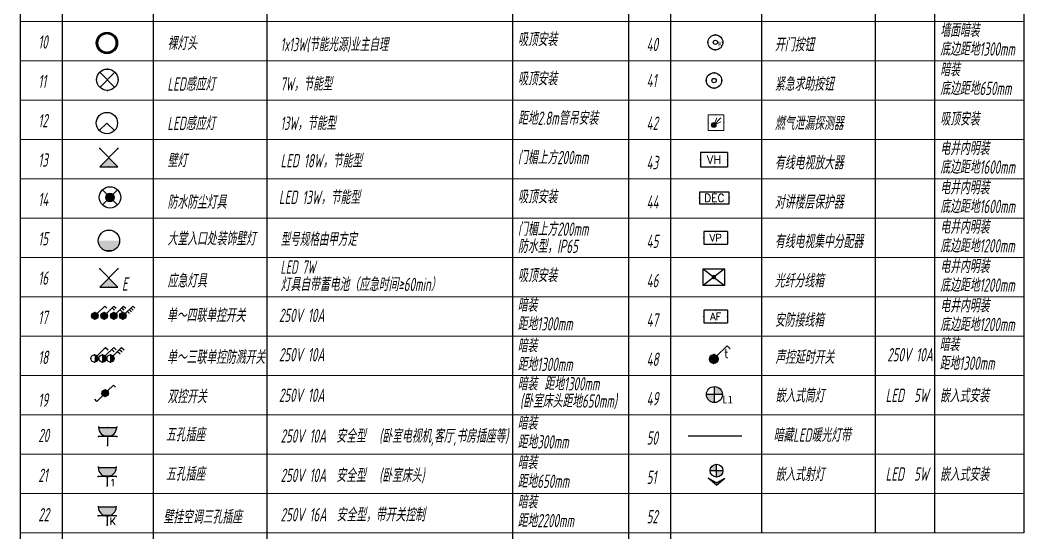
# Model space of a CAD drawing. Extents: x 3774419 to 4775970, y -926964 to 2266.
# Drawn here: x 4448197 to 4485794, y -668754 to -649561 of the extents above; entities that cross this region are included whole.
import ezdxf
from ezdxf.enums import TextEntityAlignment as Align

# ---------------------------------------------------------------- set-up
doc = ezdxf.new("R2010")
doc.units = 0
doc.header["$LTSCALE"] = 1000
doc.header["$MEASUREMENT"] = 0
doc.layers.get('0').update_dxf_attribs({"linetype": 'CONTINUOUS'})
for name, color, linetype in [('A-标注', 1, 'CONTINUOUS'), ('E-天花灯具', 92, 'CONTINUOUS'), ('EQUIP-安防', 3, 'CONTINUOUS'), ('EQUIP-插座', 3, 'CONTINUOUS'), ('EQUIP-照明', 3, 'CONTINUOUS'), ('EQUIP-电视', 3, 'CONTINUOUS'), ('EQUIP-通讯', 3, 'CONTINUOUS'), ('T-通用', 7, 'CONTINUOUS'), ('TEL_TEXT', 7, 'CONTINUOUS'), ('TK', 252, 'CONTINUOUS'), ('电气', 6, 'CONTINUOUS')]:
    doc.layers.add(name, color=color, linetype=linetype)
doc.layers.add('DIM', color=3, linetype='CONTINUOUS', lineweight=20)
doc.layers.add('EQUIP-消防', color=3, linetype='CONTINUOUS', lineweight=20)
doc.styles.add('_TCH_LABEL', font='COMPLEX', dxfattribs={"bigfont": 'GBCBIG'})
doc.styles.add('_TEL_DIM', font='SIMPLEX', dxfattribs={"width": 0.8, "height": 3.5, "bigfont": 'HZTXT'})
doc.styles.add('HZTXT', font='gbeitc.shx', dxfattribs={"width": 0.8, "height": 400, "bigfont": 'hztxt.shx'})
doc.styles.add('SM1', font='realsz.shx', dxfattribs={"width": 0.75, "bigfont": 'realhz.shx'})
doc.styles.get("Standard").update_dxf_attribs({"font": 'gbenor.shx', "bigfont": 'gbcbig.shx'})
doc.styles.add('黑体', font='simhei.ttf')
doc.linetypes.add('LED', pattern='A,0.5,-0.2,["LED",Standard,S=0.2,R=0,X=-0.2,Y=-0.1],-0.2', length=0.9)

# ---------------------------------------------------------------- blocks, each defined once
blk = doc.blocks.new('$equip$00001677')
for p, q in [((0.75, 0.6), (-0.75, 0.6)), ((-0.75, 0.6), (-0.75, 0)), ((0.75, 0), (0.75, 0.6)), ((-0.75, 0), (0.75, 0))]:
    blk.add_line(p, q)
for p in [(0, 0.6), (-0.75, 0.3), (0, 0), (0.75, 0.3)]:
    blk.add_point(p)
at = {"style": '_TCH_LABEL', "flags": 8}
blk.add_attdef('16', text='', height=0.4, dxfattribs=at).set_placement((0, 0.3), align=Align.MIDDLE_CENTER)
at = {"style": '_TCH_LABEL', "flags": 9}
blk.add_attdef('A', (0, 0), '', height=0.00002, dxfattribs=at)
blk = doc.blocks.new('$equip$00001801')
for p, q in [((-0.65, 0.7), (-0.65, 0)), ((0.65, 0.7), (-0.65, 0.7)), ((0.65, 0.7), (0.65, 0)), ((-0.65, 0), (0.65, 0))]:
    blk.add_line(p, q)
for p in [(0, 0.7), (-0.65, 0.35), (0, 0), (0.65, 0.35)]:
    blk.add_point(p)
at = {"color": 7, "style": '_TEL_DIM'}
blk.add_attdef('$TEXT$', text='', height=0.4, dxfattribs=at).set_placement((0, 0.35), align=Align.MIDDLE_CENTER)
at = {"color": 7, "style": '_TEL_DIM', "flags": 1}
blk.add_attdef('A', text='', height=0.00002, dxfattribs=at).set_placement((0, 0), align=Align.MIDDLE_CENTER)
blk = doc.blocks.new('$equip$00001800')
for p, q in [((-0.65, 0.7), (-0.65, 0)), ((0.65, 0.7), (-0.65, 0.7)), ((0.65, 0.7), (0.65, 0)), ((-0.65, 0), (0.65, 0))]:
    blk.add_line(p, q)
for p in [(0, 0.7), (-0.65, 0.35), (0, 0), (0.65, 0.35)]:
    blk.add_point(p)
at = {"color": 7, "style": '_TEL_DIM'}
blk.add_attdef('$TEXT$', text='', height=0.4, dxfattribs=at).set_placement((0, 0.35), align=Align.MIDDLE_CENTER)
at = {"color": 7, "style": '_TEL_DIM', "flags": 1}
blk.add_attdef('A', text='', height=0.00002, dxfattribs=at).set_placement((0, 0), align=Align.MIDDLE_CENTER)
blk = doc.blocks.new('CNS-FXX')
blk.add_lwpolyline([(0, -307), (0, 307), (782, 307), (782, -307)], close=True)
at = {"layer": 'T-通用', "linetype": 'Continuous'}
for p, q in [((782, 307), (0, -307)), ((0, 307), (782, -307))]:
    blk.add_line(p, q, dxfattribs=at)
at = {"layer": 'T-通用', "linetype": 'Continuous', "const_width": 79.4}
blk.add_lwpolyline([(351, 0, 1), (431, 0, 1)], format="xyb", close=True, dxfattribs=at)
blk = doc.blocks.new('$equip$00002479')
at = {"const_width": 0.04}
blk.add_lwpolyline([(-0.3, 0, 1), (0.3, 0, 1), (-0.3, 0, 0.942883)], format="xyb", dxfattribs=at)
for radius in [0.3, 0.0841]:
    blk.add_circle((0, 0), radius)
for p in [(-0.3, 0), (0, 0.3), (0.3, 0), (0, -0.3)]:
    blk.add_point(p)
at = {"color": 7, "style": '_TEL_DIM', "flags": 1}
blk.add_attdef('A', text='', height=0.00002, dxfattribs=at).set_placement((0, 0), align=Align.MIDDLE_CENTER)
blk = doc.blocks.new('$equip$00001600')
for p, q in [((0.5, 0), (-0.5, 0)), ((-0.5, 0), (-0.5, -1)), ((0.5, -1), (0.5, 0)), ((-0.15, -0.65), (0.3, -0.2)), ((-0.15, -0.65), (0.05, -0.2)), ((-0.15, -0.65), (0.3, -0.45)), ((-0.5, -1), (0.5, -1))]:
    blk.add_line(p, q)
blk.add_circle((-0.15, -0.65), 0.158)
for p in [(0, 0), (-0.5, -0.5), (0.5, -0.5), (0, -1)]:
    blk.add_point(p)
for points in [[(-0.287, -0.571), (-0.013, -0.571), (-0.308, -0.65), (0.008, -0.65)], [(-0.229, -0.513), (-0.071, -0.513), (-0.287, -0.571), (-0.013, -0.571)], [(-0.15, -0.492), (-0.15, -0.492), (-0.229, -0.513), (-0.071, -0.513)], [(-0.287, -0.729), (-0.013, -0.729), (-0.308, -0.65), (0.008, -0.65)], [(-0.229, -0.787), (-0.071, -0.787), (-0.287, -0.729), (-0.013, -0.729)], [(-0.15, -0.808), (-0.15, -0.808), (-0.229, -0.787), (-0.071, -0.787)]]:
    blk.add_solid(points)
at = {"flags": 9}
blk.add_attdef('A', (0, 0), '', height=0.00002, dxfattribs=at)
blk.add_attdef('B', text='', height=0.4, dxfattribs=at).set_placement((0.784, -0.7), align=Align.MIDDLE_CENTER)
blk = doc.blocks.new('A$C18BE6784')
at = {"layer": 'EQUIP-安防', "linetype": 'ByBlock', "xscale": 400, "yscale": 400, "zscale": 400}
blk.add_blockref('$equip$00002479', (-47, 62), dxfattribs=at)
at = {"layer": 'EQUIP-安防', "color": 7, "linetype": 'ByBlock', "style": 'SM1', "width": 0.75}
blk.add_text('K', height=71.8, dxfattribs=at).set_placement((0, 0))
blk = doc.blocks.new('$equip$00001962')
for p, q in [((0.147, 0.356), (0.625, 0.833)), ((0.625, 0.833), (0.766, 0.692))]:
    blk.add_line(p, q)
blk.add_circle((0, 0.208), 0.208)
for p in [(-0.208, 0.208), (0, 0.417), (0, 0), (0.208, 0.208)]:
    blk.add_point(p)
for points in [[(-0.18, 0.313), (0.18, 0.313), (-0.208, 0.208), (0.208, 0.208)], [(-0.18, 0.104), (0.18, 0.104), (-0.208, 0.208), (0.208, 0.208)], [(-0.104, 0.389), (0.104, 0.389), (-0.18, 0.313), (0.18, 0.313)], [(-0.104, 0.028), (0.104, 0.028), (-0.18, 0.104), (0.18, 0.104)], [(0, 0.417), (0, 0.417), (-0.104, 0.389), (0.104, 0.389)], [(0, 0), (0, 0), (-0.104, 0.028), (0.104, 0.028)]]:
    blk.add_solid(points)
at = {"layer": 'TEL_TEXT', "style": '_TEL_DIM', "flags": 1}
blk.add_attdef('A', text='', height=0.00002, dxfattribs=at).set_placement((0, 0), align=Align.MIDDLE_CENTER)
blk = doc.blocks.new('$equip$00001963')
for p, q in [((0.147, 0.356), (0.625, 0.833)), ((0.512, 0.72), (0.653, 0.579)), ((0.625, 0.833), (0.766, 0.692))]:
    blk.add_line(p, q)
blk.add_circle((0, 0.208), 0.208)
for p in [(-0.208, 0.208), (0, 0.417), (0, 0), (0.208, 0.208)]:
    blk.add_point(p)
for points in [[(-0.18, 0.313), (0.18, 0.313), (-0.208, 0.208), (0.208, 0.208)], [(-0.18, 0.104), (0.18, 0.104), (-0.208, 0.208), (0.208, 0.208)], [(-0.104, 0.389), (0.104, 0.389), (-0.18, 0.313), (0.18, 0.313)], [(-0.104, 0.028), (0.104, 0.028), (-0.18, 0.104), (0.18, 0.104)], [(0, 0.417), (0, 0.417), (-0.104, 0.389), (0.104, 0.389)], [(0, 0), (0, 0), (-0.104, 0.028), (0.104, 0.028)]]:
    blk.add_solid(points)
at = {"layer": 'TEL_TEXT', "style": '_TEL_DIM', "flags": 1}
blk.add_attdef('A', text='', height=0.00002, dxfattribs=at).set_placement((0, 0), align=Align.MIDDLE_CENTER)
blk = doc.blocks.new('$equip$00001964')
for p, q in [((0.147, 0.356), (0.625, 0.833)), ((0.512, 0.72), (0.653, 0.579)), ((0.625, 0.833), (0.766, 0.692)), ((0.399, 0.607), (0.54, 0.466))]:
    blk.add_line(p, q)
blk.add_circle((0, 0.208), 0.208)
for p in [(-0.208, 0.208), (0, 0.417), (0, 0), (0.208, 0.208)]:
    blk.add_point(p)
for points in [[(-0.18, 0.313), (0.18, 0.313), (-0.208, 0.208), (0.208, 0.208)], [(-0.18, 0.104), (0.18, 0.104), (-0.208, 0.208), (0.208, 0.208)], [(-0.104, 0.389), (0.104, 0.389), (-0.18, 0.313), (0.18, 0.313)], [(-0.104, 0.028), (0.104, 0.028), (-0.18, 0.104), (0.18, 0.104)], [(0, 0.417), (0, 0.417), (-0.104, 0.389), (0.104, 0.389)], [(0, 0), (0, 0), (-0.104, 0.028), (0.104, 0.028)]]:
    blk.add_solid(points)
at = {"layer": 'TEL_TEXT', "style": '_TEL_DIM', "flags": 1}
blk.add_attdef('A', text='', height=0.00002, dxfattribs=at).set_placement((0, 0), align=Align.MIDDLE_CENTER)
blk = doc.blocks.new('$equip$00001965')
for p, q in [((0.147, 0.356), (0.625, 0.833)), ((0.512, 0.72), (0.653, 0.579)), ((0.625, 0.833), (0.766, 0.692)), ((0.286, 0.494), (0.427, 0.353)), ((0.399, 0.607), (0.54, 0.466))]:
    blk.add_line(p, q)
blk.add_circle((0, 0.208), 0.208)
for p in [(-0.208, 0.208), (0, 0.417), (0, 0), (0.208, 0.208)]:
    blk.add_point(p)
for points in [[(-0.18, 0.312), (0.18, 0.312), (-0.208, 0.208), (0.208, 0.208)], [(-0.18, 0.104), (0.18, 0.104), (-0.208, 0.208), (0.208, 0.208)], [(-0.104, 0.389), (0.104, 0.389), (-0.18, 0.312), (0.18, 0.312)], [(-0.104, 0.028), (0.104, 0.028), (-0.18, 0.104), (0.18, 0.104)], [(0, 0.417), (0, 0.417), (-0.104, 0.389), (0.104, 0.389)], [(0, 0), (0, 0), (-0.104, 0.028), (0.104, 0.028)]]:
    blk.add_solid(points)
at = {"layer": 'TEL_TEXT', "style": '_TEL_DIM', "flags": 1}
blk.add_attdef('A', text='', height=0.00002, dxfattribs=at).set_placement((0, 0), align=Align.MIDDLE_CENTER)
blk = doc.blocks.new('$equip$00001213')
for p, q in [((0.147, 0.356), (0.625, 0.833)), ((0.625, 0.833), (0.766, 0.692))]:
    blk.add_line(p, q)
blk.add_circle((0, 0.208), 0.208)
for p in [(-0.208, 0.208), (0, 0.417), (0, 0), (0.208, 0.208)]:
    blk.add_point(p)
for points in [[(0.104, 0.389), (0.104, 0.028), (0, 0.417), (0, 0)], [(0.18, 0.313), (0.18, 0.104), (0.104, 0.389), (0.104, 0.028)], [(0.208, 0.208), (0.208, 0.208), (0.18, 0.313), (0.18, 0.104)]]:
    blk.add_solid(points)
at = {"flags": 9}
blk.add_attdef('A', (0, 0), '', height=0.00002, dxfattribs=at)
blk = doc.blocks.new('$equip$00001214')
for p, q in [((0.147, 0.356), (0.625, 0.833)), ((0.512, 0.72), (0.653, 0.579)), ((0.625, 0.833), (0.766, 0.692)), ((0, 0.417), (0, 0))]:
    blk.add_line(p, q)
blk.add_circle((0, 0.208), 0.208)
for p in [(-0.208, 0.208), (0, 0.417), (0.208, 0.208), (0, 0)]:
    blk.add_point(p)
for points in [[(0.104, 0.389), (0.104, 0.028), (0, 0.417), (0, 0)], [(0.18, 0.313), (0.18, 0.104), (0.104, 0.389), (0.104, 0.028)], [(0.208, 0.208), (0.208, 0.208), (0.18, 0.313), (0.18, 0.104)]]:
    blk.add_solid(points)
at = {"flags": 9}
blk.add_attdef('A', (0, 0), '', height=0.00002, dxfattribs=at)
blk = doc.blocks.new('$equip$00001215')
for p, q in [((0.147, 0.356), (0.625, 0.833)), ((0.399, 0.607), (0.54, 0.466)), ((0.512, 0.72), (0.653, 0.579)), ((0.625, 0.833), (0.766, 0.692)), ((0, 0.417), (0, 0))]:
    blk.add_line(p, q)
blk.add_circle((0, 0.208), 0.208)
for p in [(-0.208, 0.208), (0, 0.417), (0, 0), (0.208, 0.208)]:
    blk.add_point(p)
for points in [[(0.104, 0.389), (0.104, 0.028), (0, 0.417), (0, 0)], [(0.18, 0.313), (0.18, 0.104), (0.104, 0.389), (0.104, 0.028)], [(0.208, 0.208), (0.208, 0.208), (0.18, 0.313), (0.18, 0.104)]]:
    blk.add_solid(points)
at = {"flags": 9}
blk.add_attdef('A', (0, 0), '', height=0.00002, dxfattribs=at)
blk = doc.blocks.new('$equip$00001208')
for p, q in [((0.147, 0.356), (0.512, 0.72)), ((0.512, 0.72), (0.653, 0.579)), ((-0.147, 0.061), (-0.512, -0.304)), ((-0.512, -0.304), (-0.653, -0.162))]:
    blk.add_line(p, q)
blk.add_circle((0, 0.208), 0.208)
for points in [[(-0.18, 0.312), (0.18, 0.312), (-0.208, 0.208), (0.208, 0.208)], [(-0.18, 0.104), (0.18, 0.104), (-0.208, 0.208), (0.208, 0.208)], [(-0.104, 0.389), (0.104, 0.389), (-0.18, 0.312), (0.18, 0.312)], [(-0.104, 0.028), (0.104, 0.028), (-0.18, 0.104), (0.18, 0.104)], [(0, 0.417), (0, 0.417), (-0.104, 0.389), (0.104, 0.389)], [(0, 0), (0, 0), (-0.104, 0.028), (0.104, 0.028)]]:
    blk.add_solid(points)
at = {"layer": 'EQUIP-照明'}
for p in [(-0.208, 0.208), (0, 0.417), (0, 0), (0.208, 0.208)]:
    blk.add_point(p, dxfattribs=at)
at = {"layer": 'EQUIP-照明', "flags": 9}
blk.add_attdef('A', (0, 0), '', height=0.00002, dxfattribs=at)
blk = doc.blocks.new('$equip$00002539')
for p, q in [((-0.354, 0.354), (0.354, -0.354)), ((0.354, 0.354), (-0.354, -0.354))]:
    blk.add_line(p, q)
at = {"const_width": 0.032}
blk.add_lwpolyline([(-0.5, 0, 1), (0.5, 0, 1), (-0.5, 0, 0.911406)], format="xyb", dxfattribs=at)
blk.add_circle((0, 0), 0.5)
for p in [(0, 0.5), (-0.5, 0), (0.5, 0), (0, -0.5)]:
    blk.add_point(p)
at = {"color": 7, "style": '_TEL_DIM', "flags": 1}
blk.add_attdef('A', text='', height=0.00002, dxfattribs=at).set_placement((0, 0), align=Align.MIDDLE_CENTER)
blk = doc.blocks.new('$equip$00001149')
for p, q in [((-0.354, 0.354), (0.354, -0.354)), ((0.354, 0.354), (-0.354, -0.354))]:
    blk.add_line(p, q)
for radius in [0.5, 0.2]:
    blk.add_circle((0, 0), radius)
for points in [[(-0.173, 0.1), (0.173, 0.1), (-0.2, 0), (0.2, 0)], [(-0.173, -0.1), (0.173, -0.1), (-0.2, 0), (0.2, 0)], [(-0.1, 0.173), (0.1, 0.173), (-0.173, 0.1), (0.173, 0.1)], [(0, 0.2), (0, 0.2), (-0.1, 0.173), (0.1, 0.173)], [(-0.1, -0.173), (0.1, -0.173), (-0.173, -0.1), (0.173, -0.1)], [(0, -0.2), (0, -0.2), (-0.1, -0.173), (0.1, -0.173)]]:
    blk.add_solid(points)
at = {"flags": 9}
blk.add_attdef('A', (0, 0), '', height=0.00002, dxfattribs=at)
blk = doc.blocks.new('$equip$00001154')
for p, q in [((0, 0.283), (0, -0.283)), ((0, 0.283), (0.566, -0.283)), ((0.566, 0.283), (0, -0.283))]:
    blk.add_line(p, q)
for p in [(0, 0.004), (0.283, 0), (0.566, 0.283), (0.566, -0.283)]:
    blk.add_point(p)
blk.add_solid([(0, -0.283), (0.283, 0), (0, 0.283)])
at = {"layer": 'TEL_TEXT', "style": '_TEL_DIM', "flags": 1}
blk.add_attdef('A', text='', height=0.00002, dxfattribs=at).set_placement((0, 0), align=Align.MIDDLE_CENTER)
blk = doc.blocks.new('$equip$00001151')
blk.add_circle((0, 0.5), 0.5)
for points in [[(0.433, 0.25), (-0.433, 0.25), (0.5, 0.5), (-0.5, 0.5)], [(0.25, 0.067), (-0.25, 0.067), (0.433, 0.25), (-0.433, 0.25)], [(0, 0), (0, 0), (0.25, 0.067), (-0.25, 0.067)]]:
    blk.add_solid(points)
at = {"flags": 9}
blk.add_attdef('A', (0, 0), '', height=0.00002, dxfattribs=at)
blk = doc.blocks.new('$equip$00001237')
for p, q in [((-0.5, 1.05), (-0.5, 1)), ((-0.5, 1), (0.5, 1)), ((0.5, 1.05), (0.5, 1)), ((0.5, 0.5), (-0.5, 0.5)), ((0, 0.5), (0, 0))]:
    blk.add_line(p, q)
blk.add_arc((0, 1), 0.5, 180, 0)
for p in [(0, 1), (-0.5, 0.5), (0, 0), (0.5, 0.5)]:
    blk.add_point(p)
for points in [[(0.433, 0.75), (-0.433, 0.75), (0.5, 1), (-0.5, 1)], [(0.25, 0.567), (-0.25, 0.567), (0.433, 0.75), (-0.433, 0.75)], [(0, 0.5), (0, 0.5), (0.25, 0.567), (-0.25, 0.567)]]:
    blk.add_solid(points)
at = {"flags": 9}
blk.add_attdef('A', (0, 0), '', height=0.00002, dxfattribs=at)
blk = doc.blocks.new('$equip$00001764')
for p, q in [((-0.5, 1.05), (-0.5, 1)), ((-0.5, 1), (0.5, 1)), ((0.5, 1.05), (0.5, 1)), ((0.5, 0.5), (-0.5, 0.5)), ((0, 0.5), (0, 0))]:
    blk.add_line(p, q)
blk.add_arc((0, 1), 0.5, 180, 0)
for p in [(-0.5, 0.5), (0, 0), (0.5, 0.5)]:
    blk.add_point(p)
for points in [[(0.433, 0.75), (-0.433, 0.75), (0.5, 1), (-0.5, 1)], [(0.25, 0.567), (-0.25, 0.567), (0.433, 0.75), (-0.433, 0.75)], [(0, 0.5), (0, 0.5), (0.25, 0.567), (-0.25, 0.567)]]:
    blk.add_solid(points)
at = {"color": 7, "style": '_TEL_DIM'}
blk.add_attdef('$TEXT$', text='', height=0.4, dxfattribs=at).set_placement((0.303, 0.211), align=Align.MIDDLE_CENTER)
at = {"color": 7, "style": '_TEL_DIM', "flags": 1}
blk.add_attdef('A', text='', height=0.00002, dxfattribs=at).set_placement((0, 0), align=Align.MIDDLE_CENTER)
blk = doc.blocks.new('$equip$00001176')
for q in [(-0.354, -0.354), (0.354, -0.354)]:
    blk.add_line((0, 0), q)
blk.add_circle((0, 0), 0.5)
at = {"style": '_TCH_LABEL', "flags": 9}
blk.add_attdef('A', (0, 0), '', height=0.00002, dxfattribs=at)
blk = doc.blocks.new('$equip$00001150')
at = {"const_width": 0.1}
blk.add_lwpolyline([(-0.45, 0, 1), (0.45, 0, 1)], format="xyb", close=True, dxfattribs=at)
blk.add_circle((0, 0), 0.5)
at = {"flags": 9}
blk.add_attdef('A', (0, 0), '', height=0.00002, dxfattribs=at)
blk = doc.blocks.new('DFADS')
at = {"layer": 'A-标注'}
h = blk.add_hatch(color=251, dxfattribs=at)
h.paths.add_polyline_path([(3405.6, 358.33), (3406.8, 358.33, 0.414214), (3405.6, 359.53)])
h.paths.add_polyline_path([(3404.4, 358.33, 0.414214), (3405.6, 357.13), (3405.6, 358.33)])
at = {"layer": 'A-标注', "color": 92}
for p, q in [((3405.6, 357.13), (3405.6, 359.53)), ((3406.8, 358.33), (3404.4, 358.33))]:
    blk.add_line(p, q, dxfattribs=at)
blk.add_circle((3405.6, 358.33), 1.2, dxfattribs=at)
at = {"layer": 'A-标注', "color": 3, "style": '黑体'}
blk.add_text('L1', height=1.152, dxfattribs=at).set_placement((3406.8, 357))
blk = doc.blocks.new('$equip$00001822')
for p, q in [((0.147, 0.356), (0.625, 0.833)), ((0.625, 0.833), (0.766, 0.692))]:
    blk.add_line(p, q)
blk.add_circle((0, 0.208), 0.208)
for p in [(-0.208, 0.208), (-0.015, 0.001), (0, 0.417), (0.208, 0.208)]:
    blk.add_point(p)
for points in [[(-0.18, 0.313), (0.18, 0.313), (-0.208, 0.208), (0.208, 0.208)], [(-0.18, 0.104), (0.18, 0.104), (-0.208, 0.208), (0.208, 0.208)], [(-0.104, 0.389), (0.104, 0.389), (-0.18, 0.313), (0.18, 0.313)], [(-0.104, 0.028), (0.104, 0.028), (-0.18, 0.104), (0.18, 0.104)], [(0, 0.417), (0, 0.417), (-0.104, 0.389), (0.104, 0.389)], [(0, 0), (0, 0), (-0.104, 0.028), (0.104, 0.028)]]:
    blk.add_solid(points)
at = {"color": 7, "style": '_TEL_DIM'}
blk.add_attdef('$TEXT$', text='', height=0.4, dxfattribs=at).set_placement((0.581, 0.465), align=Align.MIDDLE_CENTER)
at = {"color": 7, "style": '_TEL_DIM', "flags": 1}
blk.add_attdef('A', text='', height=0.00002, dxfattribs=at).set_placement((0, 0), align=Align.MIDDLE_CENTER)
blk = doc.blocks.new('嵌入式射灯&醒')
h = blk.add_hatch(color=251)
h.paths.add_polyline_path([(-1.18, 1.31), (-2.29, 0), (-1.18, -1.31), (-1.89, 0)])
edge = h.paths.add_edge_path()
edge.add_line((0, 0), (1, 0))
edge.add_arc((0, 0), 1, 360, 450)
edge.add_line((0, 1), (0, 0))
edge = h.paths.add_edge_path()
edge.add_line((0, -1), (0, 0))
edge.add_line((0, 0), (-1, 0))
edge.add_arc((0, 0), 1, 180, 270)
for p, q in [((-2.29, 0), (-1.18, 1.31)), ((-2.29, 0), (-1.18, -1.31)), ((-1.89, 0), (-1.18, 1.31)), ((-1.89, 0), (-1.18, -1.31)), ((-1, 0), (1, 0)), ((0, 1), (0, -1))]:
    blk.add_line(p, q)
blk.add_circle((0, 0), 1)
blk = doc.blocks.new('*U327')
at = {"xscale": 39.82222222273323, "yscale": 39.82222222273323, "zscale": 39.82222222273323}
blk.add_blockref('嵌入式射灯&醒', (0, 0), dxfattribs=at)

msp = doc.modelspace()

# ---------------------------------------------------------------- linework, layer by layer
at = {"color": 6, "linetype": 'LED', "ltscale": 2}
msp.add_line((4473215.9, -665120.3), (4475234.3, -665120.3), dxfattribs=at)
at = {"layer": 'DIM', "color": 2, "linetype": 'Continuous'}
for p, q in [((4448197.2, -649608.5), (4470981.2, -649608.5)), ((4470981.2, -649609), (4485793.7, -649609)), ((4448197.2, -651081.2), (4470981.2, -651081.2)), ((4470981.2, -651081.7), (4485793.7, -651081.7)), ((4448197.2, -652553.9), (4470981.2, -652553.9)), ((4470981.2, -652554.4), (4485793.7, -652554.4)), ((4448197.2, -654026.6), (4470981.2, -654026.6)), ((4470981.2, -654027.1), (4485793.7, -654027.1)), ((4448197.2, -655499.3), (4470981.2, -655499.3)), ((4448197.2, -655499.3), (4470981.2, -655499.3)), ((4470981.2, -655499.8), (4485793.7, -655499.8)), ((4448197.2, -656972), (4470981.2, -656972)), ((4470981.2, -656972.5), (4485793.7, -656972.5)), ((4448197.2, -658444.6), (4470981.2, -658444.6)), ((4448197.2, -658444.6), (4470981.2, -658444.6)), ((4448197.2, -658444.6), (4470981.2, -658444.6)), ((4448197.2, -658444.6), (4470981.2, -658444.6)), ((4470981.2, -658445.2), (4485793.7, -658445.2)), ((4448197.2, -659917.3), (4470981.2, -659917.3)), ((4448197.2, -659917.3), (4470981.2, -659917.3)), ((4470981.2, -659917.9), (4485793.7, -659917.9)), ((4448197.2, -661390), (4470981.2, -661390)), ((4470981.2, -661390.6), (4485793.7, -661390.6)), ((4448197.2, -662862.7), (4470981.2, -662862.7)), ((4470981.2, -662863.2), (4472551.7, -662863.2)), ((4470981.2, -662863.2), (4485793.7, -662863.2)), ((4448197.2, -664335.4), (4470981.2, -664335.4)), ((4448197.2, -664335.4), (4470981.2, -664335.4)), ((4448197.2, -664335.4), (4470981.2, -664335.4)), ((4448197.2, -664335.4), (4470981.2, -664335.4)), ((4448197.2, -664335.4), (4470981.2, -664335.4)), ((4470981.2, -664335.9), (4472551.7, -664335.9)), ((4470981.2, -664335.9), (4485793.7, -664335.9)), ((4448197.2, -665808.1), (4470981.2, -665808.1)), ((4448197.2, -665808.1), (4470981.2, -665808.1)), ((4470981.2, -665808.6), (4472551.7, -665808.6)), ((4470981.2, -665808.6), (4485793.7, -665808.6)), ((4448197.2, -667280.8), (4470981.2, -667280.8)), ((4470981.2, -667281.3), (4472551.7, -667281.3)), ((4470981.2, -667281.3), (4485793.7, -667281.3)), ((4448197.2, -668753.5), (4470981.2, -668753.5)), ((4470981.2, -668754), (4485793.7, -668754))]:
    msp.add_line(p, q, dxfattribs=at)
at = {"layer": 'TK', "color": 2}
for p, q in [((4448197.2, -634881.5), (4448197.2, -683480.4)), ((4449767.6, -634881.5), (4449767.6, -683480.4)), ((4453186, -634881.5), (4453186, -683480.4)), ((4457439.2, -634881.5), (4457439.2, -683480.4)), ((4466637.4, -634881.5), (4466637.4, -683480.4)), ((4470981.2, -634881.5), (4470981.2, -658444.6)), ((4470981.2, -634882.1), (4470981.2, -683480.4)), ((4472551.7, -634882.1), (4472551.7, -680535.6)), ((4475970, -634882.1), (4475970, -668754)), ((4480223.2, -634882.1), (4480223.2, -668754)), ((4482441.1, -634882.1), (4482441.1, -668754)), ((4485793.7, -634882.1), (4485793.7, -661390.6)), ((4485793.7, -634882.1), (4485793.7, -668754)), ((4470981.2, -636354.2), (4470981.2, -683480.4))]:
    msp.add_line(p, q, dxfattribs=at)

# ---------------------------------------------------------------- block references
at = {"layer": 'E-天花灯具', "xscale": 250.000479811577, "yscale": 250.000479811577, "zscale": 250.000479811577}
msp.add_blockref('DFADS', (3622799.4, -753157.8), dxfattribs=at)
at = {"layer": 'E-天花灯具', "xscale": 6, "yscale": 6, "zscale": 6, "rotation": 90.00000000000189}
msp.add_blockref('*U327', (4474281.4, -666423.3), dxfattribs=at)
at = {"layer": 'EQUIP-安防', "xscale": 960, "yscale": 960, "zscale": 960}
msp.add_blockref('$equip$00002479', (4474187.2, -651822.3), dxfattribs=at)
at = {"layer": 'EQUIP-插座', "xscale": 678.8571428656578, "yscale": 678.8571428656578, "zscale": 678.8571428656578}
msp.add_blockref('$equip$00001237', (4451476.8, -665485.3), dxfattribs=at)
at = {"layer": 'EQUIP-插座'}
ref = msp.add_blockref('$equip$00001764', (4451461.7, -666987.4), dxfattribs=dict(at, xscale=678.8571428656578, yscale=678.8571428656578, zscale=678.8571428656578))
ref.add_attrib('$TEXT$', '1', dxfattribs={"layer": '0', "color": 7, "height": 271.5, "style": '_TEL_DIM'}).set_placement((4451667.4, -666873), align=Align.MIDDLE_CENTER)
at = {"layer": 'EQUIP-插座', "xscale": 678.8571428656578, "yscale": 678.8571428656578, "zscale": 678.8571428656578}
msp.add_blockref('$equip$00001764', (4451461.7, -668460.1), dxfattribs=at).add_auto_attribs({'$TEXT$': 'K'})
at = {"layer": 'EQUIP-消防', "ltscale": 5, "xscale": 589.6135482788086, "yscale": 589.6135482788086, "zscale": 589.6135482788086}
msp.add_blockref('$equip$00001600', (4474265.9, -653104.3), dxfattribs=at)
at = {"layer": 'EQUIP-照明'}
for name, p, xscale, yscale, zscale in [('$equip$00001150', (4451451.3, -650417.2), 800, 800, 800), ('$equip$00002539', (4451465.4, -651794.4), 800, 800, 800), ('$equip$00001176', (4451447.4, -653413.7), 800, 800, 800), ('$equip$00001149', (4451564.6, -656196.9), 800, 800, 800), ('$equip$00001151', (4451524.3, -658218.6), 800, 800, 800), ('$equip$00001962', (4451000.7, -660755.8), 589.285714328289, 589.285714328289, 589.285714328289), ('$equip$00001963', (4451344, -660755.8), 589.285714328289, 589.285714328289, 589.285714328289), ('$equip$00001964', (4451704.4, -660755.8), 589.285714328289, 589.285714328289, 589.285714328289), ('$equip$00001965', (4452047.7, -660755.8), 589.285714328289, 589.285714328289, 589.285714328289), ('$equip$00001208', (4451384, -663650.6), 600, 600, 600)]:
    msp.add_blockref(name, p, dxfattribs=dict(at, xscale=xscale, yscale=yscale, zscale=zscale))
at = {"layer": 'EQUIP-照明', "xscale": 1200, "yscale": 1200, "zscale": 1200, "rotation": 90}
for p in [(4451524.1, -655048.5), (4451524.1, -659551.3)]:
    msp.add_blockref('$equip$00001154', p, dxfattribs=at)
at = {"layer": 'EQUIP-照明', "linetype": 'ByBlock', "xscale": 662.9464285969734, "yscale": 662.9464285969734, "zscale": 662.9464285969734}
for name, p in [('$equip$00001213', (4450985.4, -662362.7)), ('$equip$00001214', (4451289.4, -662362.7)), ('$equip$00001215', (4451583.2, -662362.7))]:
    msp.add_blockref(name, p, dxfattribs=at)
at = {"layer": 'EQUIP-照明', "color": 6, "xscale": 800, "yscale": 800, "zscale": 800}
msp.add_blockref('$equip$00001822', (4474180.9, -662415), dxfattribs=at).add_auto_attribs({'$TEXT$': 't'})
at = {"layer": 'EQUIP-电视', "xscale": 678.8571428656578, "yscale": 678.8571428656578, "zscale": 678.8571428656578}
for p, values in [((4474248.7, -657949.1), {'$TEXT$': 'VP'}), ((4474248.7, -660894.4), {'$TEXT$': 'AF'})]:
    msp.add_blockref('$equip$00001800', p, dxfattribs=at).add_auto_attribs(values)
at = {"layer": 'EQUIP-通讯', "xscale": 777.8571428656578, "yscale": 777.8571428656578, "zscale": 777.8571428656578}
msp.add_blockref('$equip$00001801', (4474187.7, -655057.1), dxfattribs=at).add_auto_attribs({'$TEXT$': 'VH'})
at = {"layer": 'EQUIP-通讯', "ltscale": 5}
ref = msp.add_blockref('$equip$00001677', (4474201.1, -656437.4), dxfattribs=dict(at, xscale=736.6071428656578, yscale=736.6071428656578, zscale=736.6071428656578))
ref.add_attrib('$TEXT$', 'DEC', dxfattribs={"layer": '0', "height": 294.64, "style": '_TCH_LABEL', "flags": 8}).set_placement((4474201.1, -656216.5), align=Align.MIDDLE_CENTER)
at = {"layer": 'EQUIP-通讯', "ltscale": 5, "xscale": 1.018285691738129, "yscale": 1.018285691738129, "zscale": 1.018285691738129}
msp.add_blockref('CNS-FXX', (4473779.7, -659177.5), dxfattribs=at)
at = {"layer": '电气', "linetype": 'ByBlock', "xscale": 2.339999999850988, "yscale": 2.339999999850988, "zscale": 2.339999999850988}
msp.add_blockref('A$C18BE6784', (4474349.4, -650540.4), dxfattribs=at)

# ---------------------------------------------------------------- texts
at = {"color": 0, "style": 'HZTXT'}
for s, width, p in [('墙面暗装', 0.7, (4482657.5, -650192)), ('吸顶安装', 0.7, (4466840.9, -650536.2)), ('10', 0.7, (4448878.5, -650629.7)), ('裸灯头', 0.7, (4453715.6, -650680.3)), ('1x13W(节能光源)业主自理', 0.65, (4457952, -650725.6)), ('40', 0.7, (4471662.6, -650724.5)), ('开门按钮', 0.7, (4476462.4, -650732.4)), ('底边距地1300mm', 0.7, (4482657.5, -650893.6)), ('暗装', 0.7, (4482657.5, -651664.7)), ('吸顶安装', 0.7, (4466840.9, -652008.9)), ('11', 0.7, (4448878.5, -652102.4)), ('LED感应灯', 0.7, (4453715.6, -652204.5)), ('7W，节能型 ', 0.65, (4457952, -652198.3)), ('41', 0.7, (4471662.6, -652071.8)), ('紧急求助按钮', 0.7, (4476462.4, -652205.1)), ('底边距地650mm', 0.7, (4482657.5, -652366.3)), ('距地2.8m管吊安装', 0.7, (4466840.9, -653481.6)), ('吸顶安装', 0.7, (4482657.5, -653511)), ('12', 0.7, (4448878.5, -653575.1)), ('LED感应灯', 0.7, (4453715.6, -653677.2)), ('13W，节能型 ', 0.65, (4457952, -653671)), ('42', 0.7, (4471662.6, -653669.9)), ('燃气泄漏探测器', 0.7, (4476462.4, -653677.7)), ('电井内明装', 0.7, (4482657.5, -654610)), ('13', 0.7, (4448878.5, -655047.7)), ('壁灯', 0.7, (4453715.6, -655066.1)), ('LED 18W，节能型', 0.7, (4457952, -655074.5)), ('门楣上方200mm', 0.7, (4466840.9, -654954.3)), ('43', 0.7, (4471662.6, -655142.6)), ('有线电视放大器', 0.7, (4476462.4, -655150.4)), ('底边距地1600mm', 0.7, (4482657.5, -655311.7)), ('电井内明装', 0.7, (4482657.5, -656082.7)), ('14', 0.7, (4448878.5, -656520.4)), ('吸顶安装', 0.7, (4466840.9, -656424.5)), ('防水防尘灯具', 0.7, (4453715.6, -656622.6)), ('44', 0.7, (4471662.6, -656615.3)), ('对讲楼层保护器', 0.7, (4476462.4, -656623.1)), ('底边距地1600mm', 0.7, (4482657.5, -656784.4)), ('门楣上方200mm', 0.7, (4466840.9, -657633.2)), ('电井内明装', 0.7, (4482657.5, -657555.4)), ('15', 0.7, (4448878.5, -657993.1)), ('大堂入口处装饰壁灯', 0.7, (4453715.6, -657990.3)), ('型号规格由甲方定', 0.65, (4457952, -658015.1)), ('有线电视集中分配器', 0.7, (4476462.4, -658095.8)), ('防水型，IP65', 0.7, (4466840.9, -658276.7)), ('45', 0.7, (4471662.6, -658087.9)), ('底边距地1200mm', 0.7, (4482657.5, -658257.1)), ('LED 7W', 0.65, (4457952, -659055.8)), ('电井内明装', 0.7, (4482657.5, -659028.1)), ('16', 0.7, (4448878.5, -659465.8)), ('应急灯具', 0.7, (4453715.6, -659568)), ('吸顶安装', 0.7, (4466840.9, -659369.9)), ('46', 0.7, (4471662.6, -659560.6)), ('光纤分线箱', 0.7, (4476462.4, -659568.5)), ('E', 0.7, (4452014.6, -659686.4)), ('灯具自带蓄电池（应急时间≥60min）', 0.7, (4457952, -659703)), ('底边距地1200mm', 0.7, (4482657.5, -659729.8)), ('暗装', 0.7, (4466829.5, -660477.5)), ('电井内明装', 0.7, (4482657.5, -660500.8)), ('17', 0.7, (4448878.5, -660938.5)), ('47', 0.7, (4471662.6, -661033.3)), ('安防接线箱', 0.7, (4476462.4, -661041.2)), ('距地1300mm', 0.7, (4466829.5, -661179.1)), ('底边距地1200mm', 0.7, (4482657.5, -661202.5)), ('暗装', 0.7, (4466829.5, -661994.2)), ('暗装', 0.7, (4482633.2, -661950.7)), ('18', 0.7, (4448878.5, -662432.4)), ('48', 0.7, (4471662.6, -662506)), ('距地1300mm', 0.7, (4466829.5, -662695.9)), ('距地1300mm', 0.7, (4482633.2, -662652.3)), ('暗装', 0.7, (4466829.5, -663422.8)), ('距地1300mm', 0.7, (4467830.2, -663422.8)), ('19', 0.7, (4448878.5, -664030.5)), ('(卧室床头距地650mm)', 0.7, (4466922.2, -664066.8)), ('49', 0.7, (4471662.6, -663978.7)), ('嵌入式筒灯', 0.7, (4476483.6, -663867.9)), ('LED  5W', 0.7, (4480615.2, -663855.9)), ('嵌入式安装', 0.7, (4482644.6, -663867.9)), ('暗装', 0.7, (4466829.5, -664895.5)), ('20', 0.7, (4448878.5, -665356.6)), ('五孔插座', 0.7, (4453653, -665327.1)), ('250V 10A  安全型', 0.7, (4457952, -665378.4)), ('(卧室电视机,客厅,书房插座等)', 0.7, (4461644, -665378.4)), ('距地300mm', 0.7, (4466829.5, -665597.2)), ('50', 0.7, (4471662.6, -665451.4)), ('暗藏LED暖光灯带', 0.7, (4476415.8, -665344.3)), ('暗装', 0.7, (4466829.5, -666368.2)), ('21', 0.7, (4448878.5, -666850.5)), ('五孔插座', 0.7, (4453653, -666799.8)), ('250V 10A  安全型', 0.7, (4457952, -666851.1)), ('(卧室床头)', 0.7, (4461644, -666851.1)), ('距地650mm', 0.7, (4466829.5, -667069.9)), ('51', 0.7, (4471662.6, -666924.1)), ('嵌入式射灯', 0.7, (4476483.6, -666813.3)), ('LED  5W', 0.7, (4480615.2, -666801.3)), ('嵌入式安装', 0.7, (4482644.6, -666813.3)), ('暗装', 0.7, (4466829.5, -667840.9)), ('22', 0.7, (4448878.5, -668323.2)), ('壁挂空调三孔插座', 0.7, (4453562.8, -668404.2)), ('250V 16A  安全型，带开关控制', 0.7, (4457952, -668323.8)), ('距地2200mm', 0.7, (4466829.5, -668542.6)), ('52', 0.7, (4471662.6, -668396.8))]:
    msp.add_text(s, height=500, dxfattribs=dict(at, width=width)).set_placement(p)
at = {"color": 0, "style": 'HZTXT', "width": 0.7}
for s, p in [('LED 13W，节能型', (4457891.6, -656193.9)), ('单～四联单控开关', (4453693.1, -660611.9)), ('250V 10A', (4457891.6, -660611.9)), ('单～三联单控防溅开关', (4453695.8, -662178)), ('250V 10A', (4457891.6, -662084.6)), ('声控延时开关', (4476479.9, -662178.5)), ('250V 10A', (4480675.7, -662085.1)), ('双控开关', (4453715.6, -663650.7)), ('250V 10A', (4457891.6, -663601.4))]:
    msp.add_text(s, height=500, dxfattribs=at).set_placement(p, align=Align.MIDDLE_LEFT)

doc.saveas('drawing.dxf')
